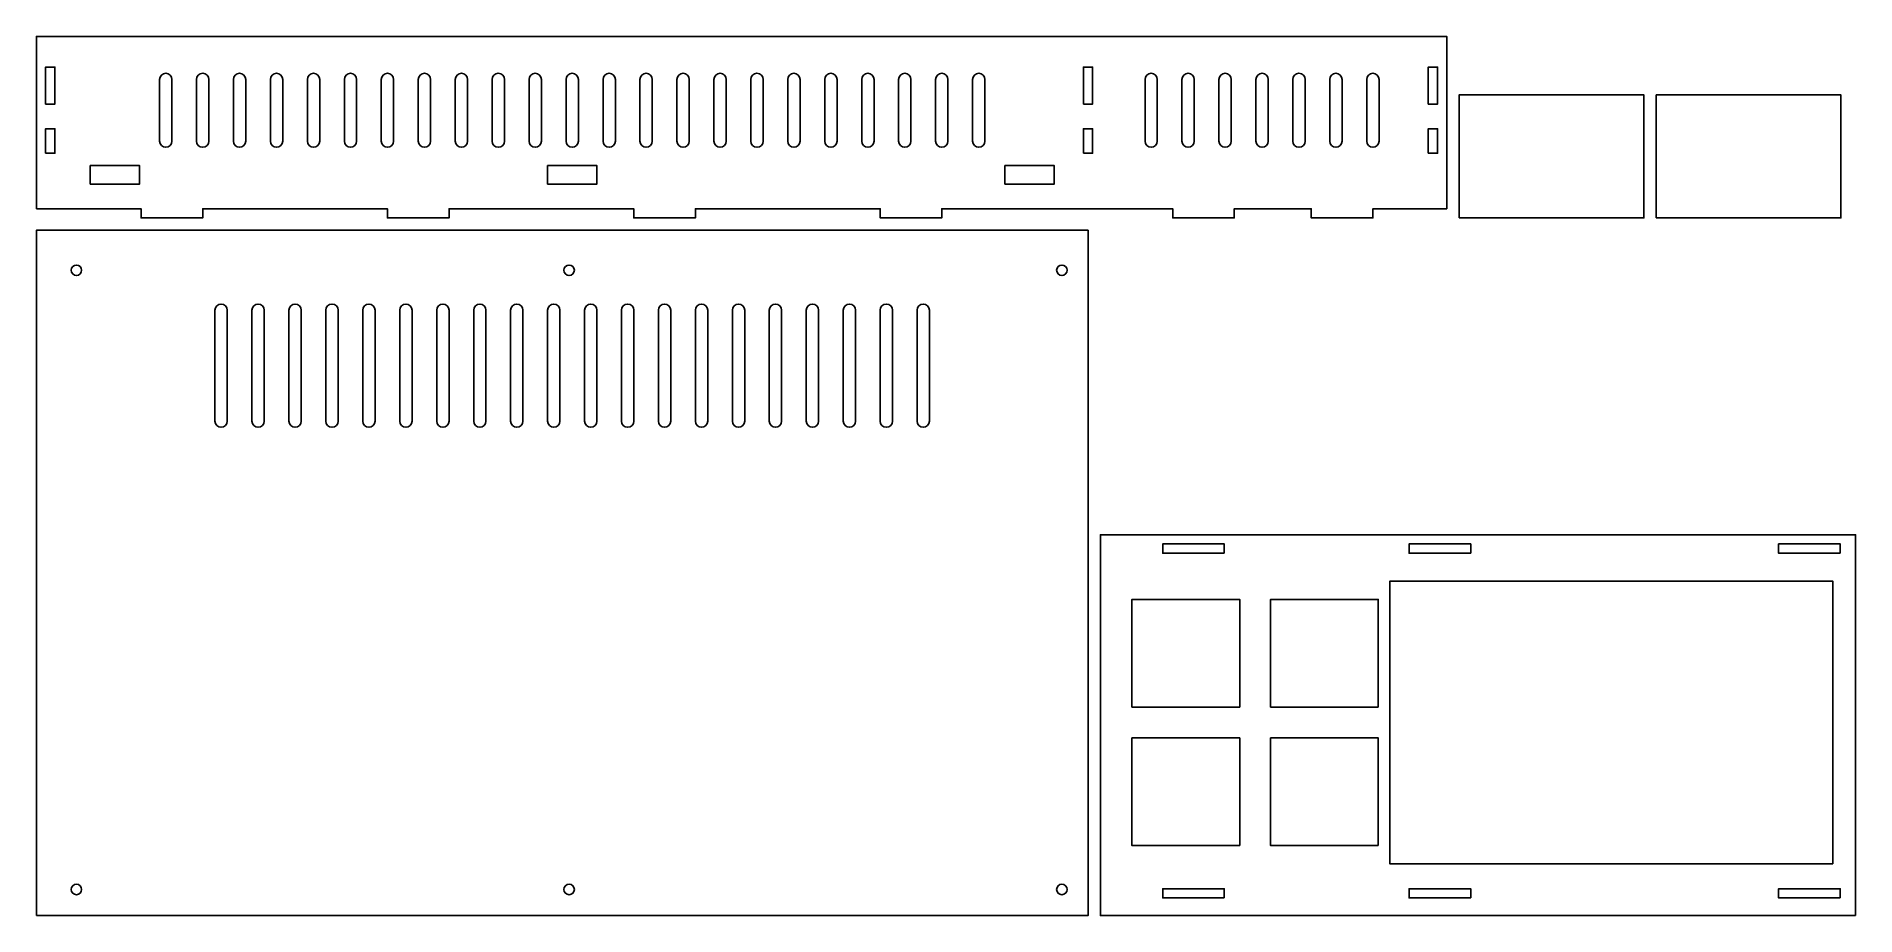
# Model space of a CAD drawing. Header units: millimetres. Extents: x 4 to 595, y 4 to 290.
import ezdxf

# ---------------------------------------------------------------- set-up
doc = ezdxf.new("R2010")
doc.units = ezdxf.units.MM
doc.layers.add('CUT', color=1, linetype='Continuous')

msp = doc.modelspace()

# ---------------------------------------------------------------- linework, layer by layer
at = {"layer": 'CUT'}
for points in [[(4, 233.667), (38, 233.667), (38, 230.667), (58, 230.667), (58, 233.667), (118, 233.667), (118, 230.667), (138, 230.667), (138, 233.667), (198, 233.667), (198, 230.667), (218, 230.667), (218, 233.667), (278, 233.667), (278, 230.667), (298, 230.667), (298, 233.667), (373, 233.667), (373, 230.667), (393, 230.667), (393, 233.667), (418, 233.667), (418, 230.667), (438, 230.667), (438, 233.667), (462, 233.667), (462, 289.667), (4, 289.667)], [(7, 267.667), (10, 267.667), (10, 279.667), (7, 279.667)], [(48, 275.667), (47.848, 276.432), (47.414, 277.081), (46.765, 277.515), (46, 277.667), (45.235, 277.515), (44.586, 277.081), (44.152, 276.432), (44, 275.667), (44, 255.667), (44.152, 254.902), (44.586, 254.253), (45.235, 253.819), (46, 253.667), (46.765, 253.819), (47.414, 254.253), (47.848, 254.902), (48, 255.667)], [(60, 275.667), (59.848, 276.432), (59.414, 277.081), (58.765, 277.515), (58, 277.667), (57.235, 277.515), (56.586, 277.081), (56.152, 276.432), (56, 275.667), (56, 255.667), (56.152, 254.902), (56.586, 254.253), (57.235, 253.819), (58, 253.667), (58.765, 253.819), (59.414, 254.253), (59.848, 254.902), (60, 255.667)], [(72, 275.667), (71.848, 276.432), (71.414, 277.081), (70.765, 277.515), (70, 277.667), (69.235, 277.515), (68.586, 277.081), (68.152, 276.432), (68, 275.667), (68, 255.667), (68.152, 254.902), (68.586, 254.253), (69.235, 253.819), (70, 253.667), (70.765, 253.819), (71.414, 254.253), (71.848, 254.902), (72, 255.667)], [(84, 275.667), (83.848, 276.432), (83.414, 277.081), (82.765, 277.515), (82, 277.667), (81.235, 277.515), (80.586, 277.081), (80.152, 276.432), (80, 275.667), (80, 255.667), (80.152, 254.902), (80.586, 254.253), (81.235, 253.819), (82, 253.667), (82.765, 253.819), (83.414, 254.253), (83.848, 254.902), (84, 255.667)], [(96, 275.667), (95.848, 276.432), (95.414, 277.081), (94.765, 277.515), (94, 277.667), (93.235, 277.515), (92.586, 277.081), (92.152, 276.432), (92, 275.667), (92, 255.667), (92.152, 254.902), (92.586, 254.253), (93.235, 253.819), (94, 253.667), (94.765, 253.819), (95.414, 254.253), (95.848, 254.902), (96, 255.667)], [(108, 275.667), (107.848, 276.432), (107.414, 277.081), (106.765, 277.515), (106, 277.667), (105.235, 277.515), (104.586, 277.081), (104.152, 276.432), (104, 275.667), (104, 255.667), (104.152, 254.902), (104.586, 254.253), (105.235, 253.819), (106, 253.667), (106.765, 253.819), (107.414, 254.253), (107.848, 254.902), (108, 255.667)], [(120, 275.667), (119.848, 276.432), (119.414, 277.081), (118.765, 277.515), (118, 277.667), (117.235, 277.515), (116.586, 277.081), (116.152, 276.432), (116, 275.667), (116, 255.667), (116.152, 254.902), (116.586, 254.253), (117.235, 253.819), (118, 253.667), (118.765, 253.819), (119.414, 254.253), (119.848, 254.902), (120, 255.667)], [(132, 275.667), (131.848, 276.432), (131.414, 277.081), (130.765, 277.515), (130, 277.667), (129.235, 277.515), (128.586, 277.081), (128.152, 276.432), (128, 275.667), (128, 255.667), (128.152, 254.902), (128.586, 254.253), (129.235, 253.819), (130, 253.667), (130.765, 253.819), (131.414, 254.253), (131.848, 254.902), (132, 255.667)], [(144, 275.667), (143.848, 276.432), (143.414, 277.081), (142.765, 277.515), (142, 277.667), (141.235, 277.515), (140.586, 277.081), (140.152, 276.432), (140, 275.667), (140, 255.667), (140.152, 254.902), (140.586, 254.253), (141.235, 253.819), (142, 253.667), (142.765, 253.819), (143.414, 254.253), (143.848, 254.902), (144, 255.667)], [(156, 275.667), (155.848, 276.432), (155.414, 277.081), (154.765, 277.515), (154, 277.667), (153.235, 277.515), (152.586, 277.081), (152.152, 276.432), (152, 275.667), (152, 255.667), (152.152, 254.902), (152.586, 254.253), (153.235, 253.819), (154, 253.667), (154.765, 253.819), (155.414, 254.253), (155.848, 254.902), (156, 255.667)], [(168, 275.667), (167.848, 276.432), (167.414, 277.081), (166.765, 277.515), (166, 277.667), (165.235, 277.515), (164.586, 277.081), (164.152, 276.432), (164, 275.667), (164, 255.667), (164.152, 254.902), (164.586, 254.253), (165.235, 253.819), (166, 253.667), (166.765, 253.819), (167.414, 254.253), (167.848, 254.902), (168, 255.667)], [(180, 275.667), (179.848, 276.432), (179.414, 277.081), (178.765, 277.515), (178, 277.667), (177.235, 277.515), (176.586, 277.081), (176.152, 276.432), (176, 275.667), (176, 255.667), (176.152, 254.902), (176.586, 254.253), (177.235, 253.819), (178, 253.667), (178.765, 253.819), (179.414, 254.253), (179.848, 254.902), (180, 255.667)], [(192, 275.667), (191.848, 276.432), (191.414, 277.081), (190.765, 277.515), (190, 277.667), (189.235, 277.515), (188.586, 277.081), (188.152, 276.432), (188, 275.667), (188, 255.667), (188.152, 254.902), (188.586, 254.253), (189.235, 253.819), (190, 253.667), (190.765, 253.819), (191.414, 254.253), (191.848, 254.902), (192, 255.667)], [(204, 275.667), (203.848, 276.432), (203.414, 277.081), (202.765, 277.515), (202, 277.667), (201.235, 277.515), (200.586, 277.081), (200.152, 276.432), (200, 275.667), (200, 255.667), (200.152, 254.902), (200.586, 254.253), (201.235, 253.819), (202, 253.667), (202.765, 253.819), (203.414, 254.253), (203.848, 254.902), (204, 255.667)], [(216, 275.667), (215.848, 276.432), (215.414, 277.081), (214.765, 277.515), (214, 277.667), (213.235, 277.515), (212.586, 277.081), (212.152, 276.432), (212, 275.667), (212, 255.667), (212.152, 254.902), (212.586, 254.253), (213.235, 253.819), (214, 253.667), (214.765, 253.819), (215.414, 254.253), (215.848, 254.902), (216, 255.667)], [(228, 275.667), (227.848, 276.432), (227.414, 277.081), (226.765, 277.515), (226, 277.667), (225.235, 277.515), (224.586, 277.081), (224.152, 276.432), (224, 275.667), (224, 255.667), (224.152, 254.902), (224.586, 254.253), (225.235, 253.819), (226, 253.667), (226.765, 253.819), (227.414, 254.253), (227.848, 254.902), (228, 255.667)], [(240, 275.667), (239.848, 276.432), (239.414, 277.081), (238.765, 277.515), (238, 277.667), (237.235, 277.515), (236.586, 277.081), (236.152, 276.432), (236, 275.667), (236, 255.667), (236.152, 254.902), (236.586, 254.253), (237.235, 253.819), (238, 253.667), (238.765, 253.819), (239.414, 254.253), (239.848, 254.902), (240, 255.667)], [(252, 275.667), (251.848, 276.432), (251.414, 277.081), (250.765, 277.515), (250, 277.667), (249.235, 277.515), (248.586, 277.081), (248.152, 276.432), (248, 275.667), (248, 255.667), (248.152, 254.902), (248.586, 254.253), (249.235, 253.819), (250, 253.667), (250.765, 253.819), (251.414, 254.253), (251.848, 254.902), (252, 255.667)], [(264, 275.667), (263.848, 276.432), (263.414, 277.081), (262.765, 277.515), (262, 277.667), (261.235, 277.515), (260.586, 277.081), (260.152, 276.432), (260, 275.667), (260, 255.667), (260.152, 254.902), (260.586, 254.253), (261.235, 253.819), (262, 253.667), (262.765, 253.819), (263.414, 254.253), (263.848, 254.902), (264, 255.667)], [(276, 275.667), (275.848, 276.432), (275.414, 277.081), (274.765, 277.515), (274, 277.667), (273.235, 277.515), (272.586, 277.081), (272.152, 276.432), (272, 275.667), (272, 255.667), (272.152, 254.902), (272.586, 254.253), (273.235, 253.819), (274, 253.667), (274.765, 253.819), (275.414, 254.253), (275.848, 254.902), (276, 255.667)], [(288, 275.667), (287.848, 276.432), (287.414, 277.081), (286.765, 277.515), (286, 277.667), (285.235, 277.515), (284.586, 277.081), (284.152, 276.432), (284, 275.667), (284, 255.667), (284.152, 254.902), (284.586, 254.253), (285.235, 253.819), (286, 253.667), (286.765, 253.819), (287.414, 254.253), (287.848, 254.902), (288, 255.667)], [(300, 275.667), (299.848, 276.432), (299.414, 277.081), (298.765, 277.515), (298, 277.667), (297.235, 277.515), (296.586, 277.081), (296.152, 276.432), (296, 275.667), (296, 255.667), (296.152, 254.902), (296.586, 254.253), (297.235, 253.819), (298, 253.667), (298.765, 253.819), (299.414, 254.253), (299.848, 254.902), (300, 255.667)], [(312, 275.667), (311.848, 276.432), (311.414, 277.081), (310.765, 277.515), (310, 277.667), (309.235, 277.515), (308.586, 277.081), (308.152, 276.432), (308, 275.667), (308, 255.667), (308.152, 254.902), (308.586, 254.253), (309.235, 253.819), (310, 253.667), (310.765, 253.819), (311.414, 254.253), (311.848, 254.902), (312, 255.667)], [(344, 267.667), (347, 267.667), (347, 279.667), (344, 279.667)], [(368, 275.667), (367.848, 276.432), (367.414, 277.081), (366.765, 277.515), (366, 277.667), (365.235, 277.515), (364.586, 277.081), (364.152, 276.432), (364, 275.667), (364, 255.667), (364.152, 254.902), (364.586, 254.253), (365.235, 253.819), (366, 253.667), (366.765, 253.819), (367.414, 254.253), (367.848, 254.902), (368, 255.667)], [(380, 275.667), (379.848, 276.432), (379.414, 277.081), (378.765, 277.515), (378, 277.667), (377.235, 277.515), (376.586, 277.081), (376.152, 276.432), (376, 275.667), (376, 255.667), (376.152, 254.902), (376.586, 254.253), (377.235, 253.819), (378, 253.667), (378.765, 253.819), (379.414, 254.253), (379.848, 254.902), (380, 255.667)], [(392, 275.667), (391.848, 276.432), (391.414, 277.081), (390.765, 277.515), (390, 277.667), (389.235, 277.515), (388.586, 277.081), (388.152, 276.432), (388, 275.667), (388, 255.667), (388.152, 254.902), (388.586, 254.253), (389.235, 253.819), (390, 253.667), (390.765, 253.819), (391.414, 254.253), (391.848, 254.902), (392, 255.667)], [(404, 275.667), (403.848, 276.432), (403.414, 277.081), (402.765, 277.515), (402, 277.667), (401.235, 277.515), (400.586, 277.081), (400.152, 276.432), (400, 275.667), (400, 255.667), (400.152, 254.902), (400.586, 254.253), (401.235, 253.819), (402, 253.667), (402.765, 253.819), (403.414, 254.253), (403.848, 254.902), (404, 255.667)], [(416, 275.667), (415.848, 276.432), (415.414, 277.081), (414.765, 277.515), (414, 277.667), (413.235, 277.515), (412.586, 277.081), (412.152, 276.432), (412, 275.667), (412, 255.667), (412.152, 254.902), (412.586, 254.253), (413.235, 253.819), (414, 253.667), (414.765, 253.819), (415.414, 254.253), (415.848, 254.902), (416, 255.667)], [(428, 275.667), (427.848, 276.432), (427.414, 277.081), (426.765, 277.515), (426, 277.667), (425.235, 277.515), (424.586, 277.081), (424.152, 276.432), (424, 275.667), (424, 255.667), (424.152, 254.902), (424.586, 254.253), (425.235, 253.819), (426, 253.667), (426.765, 253.819), (427.414, 254.253), (427.848, 254.902), (428, 255.667)], [(440, 275.667), (439.848, 276.432), (439.414, 277.081), (438.765, 277.515), (438, 277.667), (437.235, 277.515), (436.586, 277.081), (436.152, 276.432), (436, 275.667), (436, 255.667), (436.152, 254.902), (436.586, 254.253), (437.235, 253.819), (438, 253.667), (438.765, 253.819), (439.414, 254.253), (439.848, 254.902), (440, 255.667)], [(456, 267.667), (459, 267.667), (459, 279.667), (456, 279.667)], [(466, 230.667), (526, 230.667), (526, 270.667), (466, 270.667)], [(530, 230.667), (590, 230.667), (590, 270.667), (530, 270.667)], [(7, 251.667), (10, 251.667), (10, 259.667), (7, 259.667)], [(344, 251.667), (347, 251.667), (347, 259.667), (344, 259.667)], [(456, 251.667), (459, 251.667), (459, 259.667), (456, 259.667)], [(21.5, 241.667), (37.5, 241.667), (37.5, 247.667), (21.5, 247.667)], [(170, 241.667), (186, 241.667), (186, 247.667), (170, 247.667)], [(318.5, 241.667), (334.5, 241.667), (334.5, 247.667), (318.5, 247.667)], [(4, 4), (345.5, 4), (345.5, 226.667), (4, 226.667)], [(66, 200.667), (65.848, 201.432), (65.414, 202.081), (64.765, 202.515), (64, 202.667), (63.235, 202.515), (62.586, 202.081), (62.152, 201.432), (62, 200.667), (62, 164.667), (62.152, 163.902), (62.586, 163.253), (63.235, 162.819), (64, 162.667), (64.765, 162.819), (65.414, 163.253), (65.848, 163.902), (66, 164.667)], [(78, 200.667), (77.848, 201.432), (77.414, 202.081), (76.765, 202.515), (76, 202.667), (75.235, 202.515), (74.586, 202.081), (74.152, 201.432), (74, 200.667), (74, 164.667), (74.152, 163.902), (74.586, 163.253), (75.235, 162.819), (76, 162.667), (76.765, 162.819), (77.414, 163.253), (77.848, 163.902), (78, 164.667)], [(90, 200.667), (89.848, 201.432), (89.414, 202.081), (88.765, 202.515), (88, 202.667), (87.235, 202.515), (86.586, 202.081), (86.152, 201.432), (86, 200.667), (86, 164.667), (86.152, 163.902), (86.586, 163.253), (87.235, 162.819), (88, 162.667), (88.765, 162.819), (89.414, 163.253), (89.848, 163.902), (90, 164.667)], [(102, 200.667), (101.848, 201.432), (101.414, 202.081), (100.765, 202.515), (100, 202.667), (99.235, 202.515), (98.586, 202.081), (98.152, 201.432), (98, 200.667), (98, 164.667), (98.152, 163.902), (98.586, 163.253), (99.235, 162.819), (100, 162.667), (100.765, 162.819), (101.414, 163.253), (101.848, 163.902), (102, 164.667)], [(114, 200.667), (113.848, 201.432), (113.414, 202.081), (112.765, 202.515), (112, 202.667), (111.235, 202.515), (110.586, 202.081), (110.152, 201.432), (110, 200.667), (110, 164.667), (110.152, 163.902), (110.586, 163.253), (111.235, 162.819), (112, 162.667), (112.765, 162.819), (113.414, 163.253), (113.848, 163.902), (114, 164.667)], [(126, 200.667), (125.848, 201.432), (125.414, 202.081), (124.765, 202.515), (124, 202.667), (123.235, 202.515), (122.586, 202.081), (122.152, 201.432), (122, 200.667), (122, 164.667), (122.152, 163.902), (122.586, 163.253), (123.235, 162.819), (124, 162.667), (124.765, 162.819), (125.414, 163.253), (125.848, 163.902), (126, 164.667)], [(138, 200.667), (137.848, 201.432), (137.414, 202.081), (136.765, 202.515), (136, 202.667), (135.235, 202.515), (134.586, 202.081), (134.152, 201.432), (134, 200.667), (134, 164.667), (134.152, 163.902), (134.586, 163.253), (135.235, 162.819), (136, 162.667), (136.765, 162.819), (137.414, 163.253), (137.848, 163.902), (138, 164.667)], [(150, 200.667), (149.848, 201.432), (149.414, 202.081), (148.765, 202.515), (148, 202.667), (147.235, 202.515), (146.586, 202.081), (146.152, 201.432), (146, 200.667), (146, 164.667), (146.152, 163.902), (146.586, 163.253), (147.235, 162.819), (148, 162.667), (148.765, 162.819), (149.414, 163.253), (149.848, 163.902), (150, 164.667)], [(162, 200.667), (161.848, 201.432), (161.414, 202.081), (160.765, 202.515), (160, 202.667), (159.235, 202.515), (158.586, 202.081), (158.152, 201.432), (158, 200.667), (158, 164.667), (158.152, 163.902), (158.586, 163.253), (159.235, 162.819), (160, 162.667), (160.765, 162.819), (161.414, 163.253), (161.848, 163.902), (162, 164.667)], [(174, 200.667), (173.848, 201.432), (173.414, 202.081), (172.765, 202.515), (172, 202.667), (171.235, 202.515), (170.586, 202.081), (170.152, 201.432), (170, 200.667), (170, 164.667), (170.152, 163.902), (170.586, 163.253), (171.235, 162.819), (172, 162.667), (172.765, 162.819), (173.414, 163.253), (173.848, 163.902), (174, 164.667)], [(186, 200.667), (185.848, 201.432), (185.414, 202.081), (184.765, 202.515), (184, 202.667), (183.235, 202.515), (182.586, 202.081), (182.152, 201.432), (182, 200.667), (182, 164.667), (182.152, 163.902), (182.586, 163.253), (183.235, 162.819), (184, 162.667), (184.765, 162.819), (185.414, 163.253), (185.848, 163.902), (186, 164.667)], [(198, 200.667), (197.848, 201.432), (197.414, 202.081), (196.765, 202.515), (196, 202.667), (195.235, 202.515), (194.586, 202.081), (194.152, 201.432), (194, 200.667), (194, 164.667), (194.152, 163.902), (194.586, 163.253), (195.235, 162.819), (196, 162.667), (196.765, 162.819), (197.414, 163.253), (197.848, 163.902), (198, 164.667)], [(210, 200.667), (209.848, 201.432), (209.414, 202.081), (208.765, 202.515), (208, 202.667), (207.235, 202.515), (206.586, 202.081), (206.152, 201.432), (206, 200.667), (206, 164.667), (206.152, 163.902), (206.586, 163.253), (207.235, 162.819), (208, 162.667), (208.765, 162.819), (209.414, 163.253), (209.848, 163.902), (210, 164.667)], [(222, 200.667), (221.848, 201.432), (221.414, 202.081), (220.765, 202.515), (220, 202.667), (219.235, 202.515), (218.586, 202.081), (218.152, 201.432), (218, 200.667), (218, 164.667), (218.152, 163.902), (218.586, 163.253), (219.235, 162.819), (220, 162.667), (220.765, 162.819), (221.414, 163.253), (221.848, 163.902), (222, 164.667)], [(234, 200.667), (233.848, 201.432), (233.414, 202.081), (232.765, 202.515), (232, 202.667), (231.235, 202.515), (230.586, 202.081), (230.152, 201.432), (230, 200.667), (230, 164.667), (230.152, 163.902), (230.586, 163.253), (231.235, 162.819), (232, 162.667), (232.765, 162.819), (233.414, 163.253), (233.848, 163.902), (234, 164.667)], [(246, 200.667), (245.848, 201.432), (245.414, 202.081), (244.765, 202.515), (244, 202.667), (243.235, 202.515), (242.586, 202.081), (242.152, 201.432), (242, 200.667), (242, 164.667), (242.152, 163.902), (242.586, 163.253), (243.235, 162.819), (244, 162.667), (244.765, 162.819), (245.414, 163.253), (245.848, 163.902), (246, 164.667)], [(258, 200.667), (257.848, 201.432), (257.414, 202.081), (256.765, 202.515), (256, 202.667), (255.235, 202.515), (254.586, 202.081), (254.152, 201.432), (254, 200.667), (254, 164.667), (254.152, 163.902), (254.586, 163.253), (255.235, 162.819), (256, 162.667), (256.765, 162.819), (257.414, 163.253), (257.848, 163.902), (258, 164.667)], [(270, 200.667), (269.848, 201.432), (269.414, 202.081), (268.765, 202.515), (268, 202.667), (267.235, 202.515), (266.586, 202.081), (266.152, 201.432), (266, 200.667), (266, 164.667), (266.152, 163.902), (266.586, 163.253), (267.235, 162.819), (268, 162.667), (268.765, 162.819), (269.414, 163.253), (269.848, 163.902), (270, 164.667)], [(282, 200.667), (281.848, 201.432), (281.414, 202.081), (280.765, 202.515), (280, 202.667), (279.235, 202.515), (278.586, 202.081), (278.152, 201.432), (278, 200.667), (278, 164.667), (278.152, 163.902), (278.586, 163.253), (279.235, 162.819), (280, 162.667), (280.765, 162.819), (281.414, 163.253), (281.848, 163.902), (282, 164.667)], [(294, 200.667), (293.848, 201.432), (293.414, 202.081), (292.765, 202.515), (292, 202.667), (291.235, 202.515), (290.586, 202.081), (290.152, 201.432), (290, 200.667), (290, 164.667), (290.152, 163.902), (290.586, 163.253), (291.235, 162.819), (292, 162.667), (292.765, 162.819), (293.414, 163.253), (293.848, 163.902), (294, 164.667)], [(594.75, 4), (594.75, 127.75), (349.5, 127.75), (349.5, 4)], [(389.75, 121.75), (389.75, 124.75), (369.75, 124.75), (369.75, 121.75)], [(469.75, 121.75), (469.75, 124.75), (449.75, 124.75), (449.75, 121.75)], [(589.75, 121.75), (589.75, 124.75), (569.75, 124.75), (569.75, 121.75)], [(587.35, 20.82), (587.35, 112.68), (443.55, 112.68), (443.55, 20.82)], [(394.75, 71.75), (394.75, 106.75), (359.75, 106.75), (359.75, 71.75)], [(439.75, 71.75), (439.75, 106.75), (404.75, 106.75), (404.75, 71.75)], [(394.75, 26.75), (394.75, 61.75), (359.75, 61.75), (359.75, 26.75)], [(439.75, 26.75), (439.75, 61.75), (404.75, 61.75), (404.75, 26.75)], [(389.75, 9.75), (389.75, 12.75), (369.75, 12.75), (369.75, 9.75)], [(469.75, 9.75), (469.75, 12.75), (449.75, 12.75), (449.75, 9.75)], [(589.75, 9.75), (589.75, 12.75), (569.75, 12.75), (569.75, 9.75)]]:
    msp.add_lwpolyline(points, close=True, dxfattribs=at)
for centre in [(17, 213.667), (177, 213.667), (337, 213.667), (17, 12.5), (177, 12.5), (337, 12.5)]:
    msp.add_circle(centre, 1.7, dxfattribs=at)

doc.saveas('drawing.dxf')
